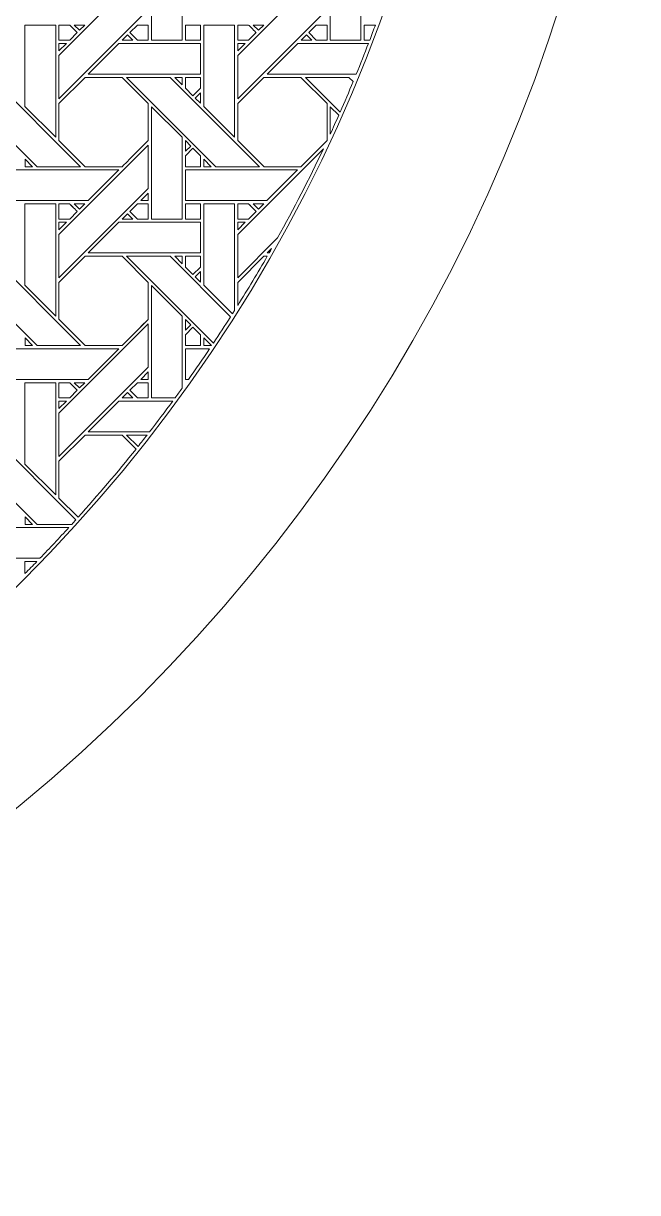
# Model space of a CAD drawing. Header units: inches. Extents: x 3.4 to 21.4, y 0.1 to 18.1.
# Drawn here: x 18.12 to 21.38, y 0.09 to 6.3 of the extents above; entities that cross this region are included whole.
import ezdxf

# ---------------------------------------------------------------- set-up
doc = ezdxf.new("R2010")
doc.units = ezdxf.units.IN
doc.header["$MEASUREMENT"] = 0
doc.layers.add('Design', color=7, linetype='Continuous', lineweight=0)

msp = doc.modelspace()

# ---------------------------------------------------------------- linework, layer by layer
at = {"layer": 'Design'}
for points, knots in [([(12.3829, 18.0948), (7.4123, 18.0948), (3.3829, 14.0653), (3.3829, 9.0948), (3.3829, 4.1242), (7.4123, 0.0948), (12.3829, 0.0948), (17.3534, 0.0948), (21.3829, 4.1242), (21.3829, 9.0948), (21.3829, 14.0653), (17.3534, 18.0948), (12.3829, 18.0948)], [0, 0, 0, 0, 1, 1, 1, 2, 2, 2, 3, 3, 3, 4, 4, 4, 4]), ([(12.3829, 17.2202), (7.8953, 17.2202), (4.2574, 13.5823), (4.2574, 9.0948), (4.2574, 4.6072), (7.8953, 0.9693), (12.3829, 0.9693), (16.8704, 0.9693), (20.5083, 4.6072), (20.5083, 9.0948), (20.5083, 13.5823), (16.8704, 17.2202), (12.3829, 17.2202)], [0, 0, 0, 0, 1, 1, 1, 2, 2, 2, 3, 3, 3, 4, 4, 4, 4]), ([(18.8036, 6.2082), (18.8036, 6.2082), (18.8036, 6.8041), (18.8036, 6.8041), (18.8036, 6.8041), (18.9663, 6.6419), (18.9663, 6.6419), (18.9663, 6.6419), (18.9663, 6.2082), (18.9663, 6.2082), (18.9663, 6.2082), (18.8036, 6.2082), (18.8036, 6.2082)], [0, 0, 0, 0, 1, 1, 1, 2, 2, 2, 3, 3, 3, 4, 4, 4, 4]), ([(19.7523, 6.2082), (19.7523, 6.2082), (19.7523, 6.8041), (19.7523, 6.8041), (19.7523, 6.8041), (19.9151, 6.6419), (19.9151, 6.6419), (19.9151, 6.6419), (19.9151, 6.2082), (19.9151, 6.2082), (19.9151, 6.2082), (19.7523, 6.2082), (19.7523, 6.2082)], [0, 0, 0, 0, 1, 1, 1, 2, 2, 2, 3, 3, 3, 4, 4, 4, 4]), ([(18.3128, 6.1269), (18.3128, 6.1269), (18.7864, 6.6005), (18.7864, 6.6005), (18.7864, 6.6005), (18.7864, 6.3705), (18.7864, 6.3705), (18.7864, 6.3705), (18.3128, 5.8968), (18.3128, 5.8968), (18.3128, 5.8968), (18.3128, 6.1269), (18.3128, 6.1269)], [0, 0, 0, 0, 1, 1, 1, 2, 2, 2, 3, 3, 3, 4, 4, 4, 4]), ([(19.2615, 6.1269), (19.2615, 6.1269), (19.7352, 6.6005), (19.7352, 6.6005), (19.7352, 6.6005), (19.7352, 6.3705), (19.7352, 6.3705), (19.7352, 6.3705), (19.2615, 5.8968), (19.2615, 5.8968), (19.2615, 5.8968), (19.2615, 6.1269), (19.2615, 6.1269)], [0, 0, 0, 0, 1, 1, 1, 2, 2, 2, 3, 3, 3, 4, 4, 4, 4]), ([(18.2956, 6.289), (18.2956, 6.289), (18.2956, 5.6939), (18.2956, 5.6939), (18.2956, 5.6939), (18.1327, 5.8568), (18.1327, 5.8568), (18.1327, 5.8568), (18.1327, 6.289), (18.1327, 6.289), (18.1327, 6.289), (18.2956, 6.289), (18.2956, 6.289)], [0, 0, 0, 0, 1, 1, 1, 2, 2, 2, 3, 3, 3, 4, 4, 4, 4]), ([(18.3699, 6.289), (18.375, 6.2839), (18.4058, 6.2531), (18.4102, 6.2486), (18.4102, 6.2486), (18.3698, 6.2082), (18.3698, 6.2082), (18.3698, 6.2082), (18.3128, 6.2082), (18.3128, 6.2082), (18.3128, 6.2082), (18.3128, 6.289), (18.3128, 6.289), (18.3128, 6.289), (18.3699, 6.289), (18.3699, 6.289)], [0, 0, 0, 0, 1, 1, 1, 2, 2, 2, 3, 3, 3, 4, 4, 4, 5, 5, 5, 5]), ([(18.3128, 6.2082), (18.3128, 6.2082), (18.3128, 6.289), (18.3128, 6.289), (18.3128, 6.289), (18.3699, 6.289), (18.3699, 6.289), (18.3754, 6.2834), (18.4102, 6.2486), (18.4102, 6.2486), (18.4102, 6.2486), (18.3698, 6.2082), (18.3698, 6.2082), (18.3698, 6.2082), (18.3128, 6.2082), (18.3128, 6.2082)], [0, 0, 0, 0, 1, 1, 1, 2, 2, 2, 3, 3, 3, 4, 4, 4, 5, 5, 5, 5]), ([(18.3942, 6.289), (18.3942, 6.289), (18.4507, 6.289), (18.4507, 6.289), (18.4507, 6.289), (18.4224, 6.2608), (18.4224, 6.2608), (18.4224, 6.2608), (18.3942, 6.289), (18.3942, 6.289)], [0, 0, 0, 0, 1, 1, 1, 2, 2, 2, 3, 3, 3, 3]), ([(18.7294, 6.2082), (18.7294, 6.2082), (18.689, 6.2486), (18.689, 6.2486), (18.689, 6.2486), (18.7294, 6.289), (18.7294, 6.289), (18.7294, 6.289), (18.7865, 6.289), (18.7865, 6.289), (18.7865, 6.289), (18.7865, 6.2082), (18.7865, 6.2082), (18.7865, 6.2082), (18.7294, 6.2082), (18.7294, 6.2082)], [0, 0, 0, 0, 1, 1, 1, 2, 2, 2, 3, 3, 3, 4, 4, 4, 5, 5, 5, 5]), ([(18.689, 6.2486), (18.689, 6.2486), (18.7294, 6.289), (18.7294, 6.289), (18.7294, 6.289), (18.7865, 6.289), (18.7865, 6.289), (18.7865, 6.289), (18.7865, 6.2082), (18.7865, 6.2082), (18.7865, 6.2082), (18.7294, 6.2082), (18.7294, 6.2082), (18.7294, 6.2082), (18.689, 6.2486), (18.689, 6.2486)], [0, 0, 0, 0, 1, 1, 1, 2, 2, 2, 3, 3, 3, 4, 4, 4, 5, 5, 5, 5]), ([(19.0639, 6.2082), (19.0639, 6.2082), (18.9837, 6.2082), (18.9837, 6.2082), (18.9837, 6.2082), (18.9837, 6.289), (18.9837, 6.289), (18.9837, 6.289), (19.0639, 6.289), (19.0639, 6.289), (19.0639, 6.289), (19.0639, 6.2082), (19.0639, 6.2082)], [0, 0, 0, 0, 1, 1, 1, 2, 2, 2, 3, 3, 3, 4, 4, 4, 4]), ([(18.9837, 6.2082), (18.9837, 6.2082), (18.9837, 6.289), (18.9837, 6.289), (18.9837, 6.289), (19.0639, 6.289), (19.0639, 6.289), (19.0639, 6.289), (19.0639, 6.2082), (19.0639, 6.2082), (19.0639, 6.2082), (18.9837, 6.2082), (18.9837, 6.2082)], [0, 0, 0, 0, 1, 1, 1, 2, 2, 2, 3, 3, 3, 4, 4, 4, 4]), ([(19.2443, 6.289), (19.2443, 6.289), (19.2443, 5.6939), (19.2443, 5.6939), (19.2443, 5.6939), (19.0814, 5.8568), (19.0814, 5.8568), (19.0814, 5.8568), (19.0814, 6.289), (19.0814, 6.289), (19.0814, 6.289), (19.2443, 6.289), (19.2443, 6.289)], [0, 0, 0, 0, 1, 1, 1, 2, 2, 2, 3, 3, 3, 4, 4, 4, 4]), ([(19.3186, 6.289), (19.3237, 6.2839), (19.3545, 6.2531), (19.3589, 6.2486), (19.3589, 6.2486), (19.3185, 6.2082), (19.3185, 6.2082), (19.3185, 6.2082), (19.2615, 6.2082), (19.2615, 6.2082), (19.2615, 6.2082), (19.2615, 6.289), (19.2615, 6.289), (19.2615, 6.289), (19.3186, 6.289), (19.3186, 6.289)], [0, 0, 0, 0, 1, 1, 1, 2, 2, 2, 3, 3, 3, 4, 4, 4, 5, 5, 5, 5]), ([(19.2615, 6.2082), (19.2615, 6.2082), (19.2615, 6.289), (19.2615, 6.289), (19.2615, 6.289), (19.3186, 6.289), (19.3186, 6.289), (19.3239, 6.2837), (19.3547, 6.2528), (19.3589, 6.2486), (19.3589, 6.2486), (19.3185, 6.2082), (19.3185, 6.2082), (19.3185, 6.2082), (19.2615, 6.2082), (19.2615, 6.2082)], [0, 0, 0, 0, 1, 1, 1, 2, 2, 2, 3, 3, 3, 4, 4, 4, 5, 5, 5, 5]), ([(19.3429, 6.289), (19.3429, 6.289), (19.3994, 6.289), (19.3994, 6.289), (19.3994, 6.289), (19.3711, 6.2608), (19.3711, 6.2608), (19.3711, 6.2608), (19.3429, 6.289), (19.3429, 6.289)], [0, 0, 0, 0, 1, 1, 1, 2, 2, 2, 3, 3, 3, 3]), ([(19.6781, 6.2082), (19.6781, 6.2082), (19.6377, 6.2486), (19.6377, 6.2486), (19.6377, 6.2486), (19.6782, 6.289), (19.6782, 6.289), (19.6782, 6.289), (19.7352, 6.289), (19.7352, 6.289), (19.7352, 6.289), (19.7352, 6.2082), (19.7352, 6.2082), (19.7352, 6.2082), (19.6781, 6.2082), (19.6781, 6.2082)], [0, 0, 0, 0, 1, 1, 1, 2, 2, 2, 3, 3, 3, 4, 4, 4, 5, 5, 5, 5]), ([(19.6377, 6.2486), (19.6377, 6.2486), (19.6782, 6.289), (19.6782, 6.289), (19.6782, 6.289), (19.7352, 6.289), (19.7352, 6.289), (19.7352, 6.289), (19.7352, 6.2082), (19.7352, 6.2082), (19.7352, 6.2082), (19.6781, 6.2082), (19.6781, 6.2082), (19.6781, 6.2082), (19.6377, 6.2486), (19.6377, 6.2486)], [0, 0, 0, 0, 1, 1, 1, 2, 2, 2, 3, 3, 3, 4, 4, 4, 5, 5, 5, 5]), ([(19.9614, 6.2082), (19.9614, 6.2082), (19.9324, 6.2082), (19.9324, 6.2082), (19.9324, 6.2082), (19.9324, 6.289), (19.9324, 6.289), (19.9324, 6.289), (19.9916, 6.289), (19.9916, 6.289), (19.9816, 6.262), (19.9716, 6.2351), (19.9614, 6.2082)], [0, 0, 0, 0, 1, 1, 1, 2, 2, 2, 3, 3, 3, 4, 4, 4, 4]), ([(19.9614, 6.2082), (19.9614, 6.2082), (19.9324, 6.2082), (19.9324, 6.2082), (19.9324, 6.2082), (19.9324, 6.289), (19.9324, 6.289), (19.9324, 6.289), (19.9916, 6.289), (19.9916, 6.289), (19.9816, 6.262), (19.9716, 6.2351), (19.9614, 6.2082)], [0, 0, 0, 0, 1, 1, 1, 2, 2, 2, 3, 3, 3, 4, 4, 4, 4]), ([(18.6768, 6.2365), (18.6768, 6.2365), (18.7051, 6.2082), (18.7051, 6.2082), (18.7051, 6.2082), (18.6486, 6.2082), (18.6486, 6.2082), (18.6486, 6.2082), (18.6768, 6.2365), (18.6768, 6.2365)], [0, 0, 0, 0, 1, 1, 1, 2, 2, 2, 3, 3, 3, 3]), ([(19.6256, 6.2365), (19.6256, 6.2365), (19.6538, 6.2082), (19.6538, 6.2082), (19.6538, 6.2082), (19.5973, 6.2082), (19.5973, 6.2082), (19.5973, 6.2082), (19.6256, 6.2365), (19.6256, 6.2365)], [0, 0, 0, 0, 1, 1, 1, 2, 2, 2, 3, 3, 3, 3]), ([(18.3526, 6.1911), (18.3526, 6.1911), (18.3128, 6.1513), (18.3128, 6.1513), (18.3128, 6.1513), (18.3128, 6.1911), (18.3128, 6.1911), (18.3128, 6.1911), (18.3526, 6.1911), (18.3526, 6.1911)], [0, 0, 0, 0, 1, 1, 1, 2, 2, 2, 3, 3, 3, 3]), ([(18.4686, 6.0283), (18.4686, 6.0283), (18.6314, 6.1911), (18.6314, 6.1911), (18.6314, 6.1911), (19.0639, 6.1911), (19.0639, 6.1911), (19.0639, 6.1911), (19.0639, 6.0283), (19.0639, 6.0283), (19.0639, 6.0283), (18.4686, 6.0283), (18.4686, 6.0283)], [0, 0, 0, 0, 1, 1, 1, 2, 2, 2, 3, 3, 3, 4, 4, 4, 4]), ([(19.3013, 6.1911), (19.3013, 6.1911), (19.2615, 6.1513), (19.2615, 6.1513), (19.2615, 6.1513), (19.2615, 6.1911), (19.2615, 6.1911), (19.2615, 6.1911), (19.3013, 6.1911), (19.3013, 6.1911)], [0, 0, 0, 0, 1, 1, 1, 2, 2, 2, 3, 3, 3, 3]), ([(19.8903, 6.0283), (19.8903, 6.0283), (19.4173, 6.0283), (19.4173, 6.0283), (19.4173, 6.0283), (19.5802, 6.1911), (19.5802, 6.1911), (19.5802, 6.1911), (19.9547, 6.1911), (19.9547, 6.1911), (19.9338, 6.1366), (19.9124, 6.0822), (19.8903, 6.0283)], [0, 0, 0, 0, 1, 1, 1, 2, 2, 2, 3, 3, 3, 4, 4, 4, 4]), ([(18.1967, 5.5375), (18.1967, 5.5375), (17.7232, 6.0112), (17.7232, 6.0112), (17.7232, 6.0112), (17.9541, 6.0112), (17.9541, 6.0112), (17.9541, 6.0112), (18.4278, 5.5375), (18.4278, 5.5375), (18.4278, 5.5375), (18.1967, 5.5375), (18.1967, 5.5375)], [0, 0, 0, 0, 1, 1, 1, 2, 2, 2, 3, 3, 3, 4, 4, 4, 4]), ([(18.4515, 6.0111), (18.4515, 6.0111), (18.6477, 6.0111), (18.6477, 6.0111), (18.6477, 6.0111), (18.7865, 5.8724), (18.7865, 5.8724), (18.7865, 5.8724), (18.7865, 5.6762), (18.7865, 5.6762), (18.7687, 5.6582), (18.6567, 5.5465), (18.6478, 5.5375), (18.6478, 5.5375), (18.452, 5.5375), (18.452, 5.5375), (18.452, 5.5375), (18.3128, 5.6767), (18.3128, 5.6767), (18.3128, 5.6767), (18.3128, 5.8724), (18.3128, 5.8724), (18.3128, 5.8724), (18.4515, 6.0111), (18.4515, 6.0111)], [0, 0, 0, 0, 1, 1, 1, 2, 2, 2, 3, 3, 3, 4, 4, 4, 5, 5, 5, 6, 6, 6, 7, 7, 7, 8, 8, 8, 8]), ([(18.7865, 5.6762), (18.7684, 5.658), (18.6565, 5.5463), (18.6478, 5.5375), (18.6478, 5.5375), (18.452, 5.5375), (18.452, 5.5375), (18.452, 5.5375), (18.3128, 5.6767), (18.3128, 5.6767), (18.3128, 5.6767), (18.3128, 5.8724), (18.3128, 5.8724), (18.3128, 5.8724), (18.4515, 6.0111), (18.4515, 6.0111), (18.4515, 6.0111), (18.6477, 6.0111), (18.6477, 6.0111), (18.6477, 6.0111), (18.7865, 5.8724), (18.7865, 5.8724), (18.7865, 5.8724), (18.7865, 5.6762), (18.7865, 5.6762)], [0, 0, 0, 0, 1, 1, 1, 2, 2, 2, 3, 3, 3, 4, 4, 4, 5, 5, 5, 6, 6, 6, 7, 7, 7, 8, 8, 8, 8]), ([(19.1455, 5.5375), (19.1455, 5.5375), (18.6719, 6.0112), (18.6719, 6.0112), (18.6719, 6.0112), (18.9029, 6.0112), (18.9029, 6.0112), (18.9029, 6.0112), (19.3765, 5.5375), (19.3765, 5.5375), (19.3765, 5.5375), (19.1455, 5.5375), (19.1455, 5.5375)], [0, 0, 0, 0, 1, 1, 1, 2, 2, 2, 3, 3, 3, 4, 4, 4, 4]), ([(18.9664, 6.0111), (18.9664, 6.0111), (18.9664, 5.9713), (18.9664, 5.9713), (18.9664, 5.9713), (18.927, 6.0111), (18.927, 6.0111), (18.927, 6.0111), (18.9664, 6.0111), (18.9664, 6.0111)], [0, 0, 0, 0, 1, 1, 1, 2, 2, 2, 3, 3, 3, 3]), ([(19.0639, 6.0111), (19.0639, 6.0111), (19.0639, 5.9535), (19.0639, 5.9535), (19.0639, 5.9535), (19.024, 5.9136), (19.024, 5.9136), (19.024, 5.9136), (18.9837, 5.9539), (18.9837, 5.9539), (18.9837, 5.9539), (18.9837, 6.0111), (18.9837, 6.0111), (18.9837, 6.0111), (19.0639, 6.0111), (19.0639, 6.0111)], [0, 0, 0, 0, 1, 1, 1, 2, 2, 2, 3, 3, 3, 4, 4, 4, 5, 5, 5, 5]), ([(19.024, 5.9136), (19.024, 5.9136), (18.9837, 5.9539), (18.9837, 5.9539), (18.9837, 5.9539), (18.9837, 6.0111), (18.9837, 6.0111), (18.9837, 6.0111), (19.0639, 6.0111), (19.0639, 6.0111), (19.0639, 6.0111), (19.0639, 5.9535), (19.0639, 5.9535), (19.0639, 5.9535), (19.024, 5.9136), (19.024, 5.9136)], [0, 0, 0, 0, 1, 1, 1, 2, 2, 2, 3, 3, 3, 4, 4, 4, 5, 5, 5, 5]), ([(19.2615, 5.6767), (19.2615, 5.6767), (19.2615, 5.8724), (19.2615, 5.8724), (19.2615, 5.8724), (19.4002, 6.0111), (19.4002, 6.0111), (19.4002, 6.0111), (19.5965, 6.0111), (19.5965, 6.0111), (19.5965, 6.0111), (19.7352, 5.8724), (19.7352, 5.8724), (19.7352, 5.8724), (19.7352, 5.6762), (19.7352, 5.6762), (19.7174, 5.6582), (19.6055, 5.5465), (19.5965, 5.5375), (19.5965, 5.5375), (19.4008, 5.5375), (19.4008, 5.5375), (19.4008, 5.5375), (19.2615, 5.6767), (19.2615, 5.6767)], [0, 0, 0, 0, 1, 1, 1, 2, 2, 2, 3, 3, 3, 4, 4, 4, 5, 5, 5, 6, 6, 6, 7, 7, 7, 8, 8, 8, 8]), ([(19.7352, 5.6762), (19.7173, 5.6581), (19.6054, 5.5464), (19.5965, 5.5375), (19.5965, 5.5375), (19.4008, 5.5375), (19.4008, 5.5375), (19.4008, 5.5375), (19.2615, 5.6767), (19.2615, 5.6767), (19.2615, 5.6767), (19.2615, 5.8724), (19.2615, 5.8724), (19.2615, 5.8724), (19.4002, 6.0111), (19.4002, 6.0111), (19.4002, 6.0111), (19.5965, 6.0111), (19.5965, 6.0111), (19.5965, 6.0111), (19.7352, 5.8724), (19.7352, 5.8724), (19.7352, 5.8724), (19.7352, 5.6762), (19.7352, 5.6762)], [0, 0, 0, 0, 1, 1, 1, 2, 2, 2, 3, 3, 3, 4, 4, 4, 5, 5, 5, 6, 6, 6, 7, 7, 7, 8, 8, 8, 8]), ([(19.8047, 5.827), (19.8047, 5.827), (19.6206, 6.0112), (19.6206, 6.0112), (19.6206, 6.0112), (19.8516, 6.0112), (19.8516, 6.0112), (19.8516, 6.0112), (19.8739, 5.9888), (19.8739, 5.9888), (19.8514, 5.9346), (19.8284, 5.8806), (19.8047, 5.827)], [0, 0, 0, 0, 1, 1, 1, 2, 2, 2, 3, 3, 3, 4, 4, 4, 4]), ([(19.0639, 5.9293), (19.0639, 5.9293), (19.0639, 5.8741), (19.0639, 5.8741), (19.0639, 5.8741), (19.0361, 5.9015), (19.0361, 5.9015), (19.0361, 5.9015), (19.0639, 5.9293), (19.0639, 5.9293)], [0, 0, 0, 0, 1, 1, 1, 2, 2, 2, 3, 3, 3, 3]), ([(18.8036, 5.2595), (18.8036, 5.2595), (18.8036, 5.8553), (18.8036, 5.8553), (18.8036, 5.8553), (18.9663, 5.6932), (18.9663, 5.6932), (18.9663, 5.6932), (18.9663, 5.2595), (18.9663, 5.2595), (18.9663, 5.2595), (18.8036, 5.2595), (18.8036, 5.2595)], [0, 0, 0, 0, 1, 1, 1, 2, 2, 2, 3, 3, 3, 4, 4, 4, 4]), ([(19.7523, 5.7107), (19.7523, 5.7107), (19.7523, 5.8553), (19.7523, 5.8553), (19.7523, 5.8553), (19.7974, 5.8104), (19.7974, 5.8104), (19.7826, 5.7771), (19.7675, 5.7438), (19.7523, 5.7107)], [0, 0, 0, 0, 1, 1, 1, 2, 2, 2, 3, 3, 3, 3]), ([(18.3128, 5.1782), (18.3128, 5.1782), (18.7864, 5.6518), (18.7864, 5.6518), (18.7864, 5.6518), (18.7864, 5.4217), (18.7864, 5.4217), (18.7864, 5.4217), (18.3128, 4.9481), (18.3128, 4.9481), (18.3128, 4.9481), (18.3128, 5.1782), (18.3128, 5.1782)], [0, 0, 0, 0, 1, 1, 1, 2, 2, 2, 3, 3, 3, 4, 4, 4, 4]), ([(18.9836, 5.6189), (18.9836, 5.6189), (18.9836, 5.6757), (18.9836, 5.6757), (18.9836, 5.6757), (19.0118, 5.6471), (19.0118, 5.6471), (19.0118, 5.6471), (18.9836, 5.6189), (18.9836, 5.6189)], [0, 0, 0, 0, 1, 1, 1, 2, 2, 2, 3, 3, 3, 3]), ([(18.9837, 5.5372), (18.9837, 5.5372), (18.9837, 5.5945), (18.9837, 5.5945), (18.9837, 5.5945), (19.024, 5.6349), (19.024, 5.6349), (19.024, 5.6349), (19.0643, 5.5945), (19.0643, 5.5945), (19.0643, 5.5945), (19.0643, 5.5372), (19.0643, 5.5372), (19.0643, 5.5372), (18.9837, 5.5372), (18.9837, 5.5372)], [0, 0, 0, 0, 1, 1, 1, 2, 2, 2, 3, 3, 3, 4, 4, 4, 5, 5, 5, 5]), ([(19.024, 5.6349), (19.024, 5.6349), (19.0643, 5.5945), (19.0643, 5.5945), (19.0643, 5.5945), (19.0643, 5.5372), (19.0643, 5.5372), (19.0643, 5.5372), (18.9837, 5.5372), (18.9837, 5.5372), (18.9837, 5.5372), (18.9837, 5.5945), (18.9837, 5.5945), (18.9837, 5.5945), (19.024, 5.6349), (19.024, 5.6349)], [0, 0, 0, 0, 1, 1, 1, 2, 2, 2, 3, 3, 3, 4, 4, 4, 5, 5, 5, 5]), ([(19.4727, 5.1592), (19.4727, 5.1592), (19.2615, 4.9481), (19.2615, 4.9481), (19.2615, 4.9481), (19.2615, 5.1782), (19.2615, 5.1782), (19.2615, 5.1782), (19.7158, 5.6324), (19.7158, 5.6324), (19.6398, 5.4717), (19.5587, 5.3139), (19.4727, 5.1592)], [0, 0, 0, 0, 1, 1, 1, 2, 2, 2, 3, 3, 3, 4, 4, 4, 4]), ([(18.1328, 5.5375), (18.1328, 5.5375), (18.1328, 5.5773), (18.1328, 5.5773), (18.1328, 5.5773), (18.1725, 5.5375), (18.1725, 5.5375), (18.1725, 5.5375), (18.1328, 5.5375), (18.1328, 5.5375)], [0, 0, 0, 0, 1, 1, 1, 2, 2, 2, 3, 3, 3, 3]), ([(19.0815, 5.5375), (19.0815, 5.5375), (19.0815, 5.5773), (19.0815, 5.5773), (19.0815, 5.5773), (19.1212, 5.5375), (19.1212, 5.5375), (19.1212, 5.5375), (19.0815, 5.5375), (19.0815, 5.5375)], [0, 0, 0, 0, 1, 1, 1, 2, 2, 2, 3, 3, 3, 3]), ([(18.0349, 5.3576), (18.0349, 5.3576), (18.0349, 5.5203), (18.0349, 5.5203), (18.0349, 5.5203), (18.6306, 5.5203), (18.6306, 5.5203), (18.6306, 5.5203), (18.4679, 5.3576), (18.4679, 5.3576), (18.4679, 5.3576), (18.0349, 5.3576), (18.0349, 5.3576)], [0, 0, 0, 0, 1, 1, 1, 2, 2, 2, 3, 3, 3, 4, 4, 4, 4]), ([(18.9836, 5.3576), (18.9836, 5.3576), (18.9836, 5.5203), (18.9836, 5.5203), (18.9836, 5.5203), (19.5793, 5.5203), (19.5793, 5.5203), (19.5793, 5.5203), (19.4166, 5.3576), (19.4166, 5.3576), (19.4166, 5.3576), (18.9836, 5.3576), (18.9836, 5.3576)], [0, 0, 0, 0, 1, 1, 1, 2, 2, 2, 3, 3, 3, 4, 4, 4, 4]), ([(18.7864, 5.3973), (18.7864, 5.3973), (18.7864, 5.3576), (18.7864, 5.3576), (18.7864, 5.3576), (18.7467, 5.3576), (18.7467, 5.3576), (18.7467, 5.3576), (18.7864, 5.3973), (18.7864, 5.3973)], [0, 0, 0, 0, 1, 1, 1, 2, 2, 2, 3, 3, 3, 3]), ([(18.2956, 5.3403), (18.2956, 5.3403), (18.2956, 4.7452), (18.2956, 4.7452), (18.2956, 4.7452), (18.1327, 4.9081), (18.1327, 4.9081), (18.1327, 4.9081), (18.1327, 5.3403), (18.1327, 5.3403), (18.1327, 5.3403), (18.2956, 5.3403), (18.2956, 5.3403)], [0, 0, 0, 0, 1, 1, 1, 2, 2, 2, 3, 3, 3, 4, 4, 4, 4]), ([(18.3699, 5.3403), (18.375, 5.3351), (18.4058, 5.3043), (18.4102, 5.2999), (18.4102, 5.2999), (18.3698, 5.2595), (18.3698, 5.2595), (18.3698, 5.2595), (18.3128, 5.2595), (18.3128, 5.2595), (18.3128, 5.2595), (18.3128, 5.3403), (18.3128, 5.3403), (18.3128, 5.3403), (18.3699, 5.3403), (18.3699, 5.3403)], [0, 0, 0, 0, 1, 1, 1, 2, 2, 2, 3, 3, 3, 4, 4, 4, 5, 5, 5, 5]), ([(18.3128, 5.2595), (18.3128, 5.2595), (18.3128, 5.3403), (18.3128, 5.3403), (18.3128, 5.3403), (18.3699, 5.3403), (18.3699, 5.3403), (18.3752, 5.335), (18.406, 5.3041), (18.4102, 5.2999), (18.4102, 5.2999), (18.3698, 5.2595), (18.3698, 5.2595), (18.3698, 5.2595), (18.3128, 5.2595), (18.3128, 5.2595)], [0, 0, 0, 0, 1, 1, 1, 2, 2, 2, 3, 3, 3, 4, 4, 4, 5, 5, 5, 5]), ([(18.3942, 5.3403), (18.3942, 5.3403), (18.4506, 5.3403), (18.4506, 5.3403), (18.4506, 5.3403), (18.4224, 5.3121), (18.4224, 5.3121), (18.4224, 5.3121), (18.3942, 5.3403), (18.3942, 5.3403)], [0, 0, 0, 0, 1, 1, 1, 2, 2, 2, 3, 3, 3, 3]), ([(18.7294, 5.2595), (18.7294, 5.2595), (18.689, 5.2998), (18.689, 5.2998), (18.689, 5.2998), (18.7294, 5.3403), (18.7294, 5.3403), (18.7294, 5.3403), (18.7865, 5.3403), (18.7865, 5.3403), (18.7865, 5.3403), (18.7865, 5.2595), (18.7865, 5.2595), (18.7865, 5.2595), (18.7294, 5.2595), (18.7294, 5.2595)], [0, 0, 0, 0, 1, 1, 1, 2, 2, 2, 3, 3, 3, 4, 4, 4, 5, 5, 5, 5]), ([(18.689, 5.2998), (18.689, 5.2998), (18.7294, 5.3403), (18.7294, 5.3403), (18.7294, 5.3403), (18.7865, 5.3403), (18.7865, 5.3403), (18.7865, 5.3403), (18.7865, 5.2595), (18.7865, 5.2595), (18.7865, 5.2595), (18.7294, 5.2595), (18.7294, 5.2595), (18.7294, 5.2595), (18.689, 5.2998), (18.689, 5.2998)], [0, 0, 0, 0, 1, 1, 1, 2, 2, 2, 3, 3, 3, 4, 4, 4, 5, 5, 5, 5]), ([(19.0639, 5.2595), (19.0639, 5.2595), (18.9837, 5.2595), (18.9837, 5.2595), (18.9837, 5.2595), (18.9837, 5.3403), (18.9837, 5.3403), (18.9837, 5.3403), (19.0639, 5.3403), (19.0639, 5.3403), (19.0639, 5.3403), (19.0639, 5.2595), (19.0639, 5.2595)], [0, 0, 0, 0, 1, 1, 1, 2, 2, 2, 3, 3, 3, 4, 4, 4, 4]), ([(18.9837, 5.2595), (18.9837, 5.2595), (18.9837, 5.3403), (18.9837, 5.3403), (18.9837, 5.3403), (19.0639, 5.3403), (19.0639, 5.3403), (19.0639, 5.3403), (19.0639, 5.2595), (19.0639, 5.2595), (19.0639, 5.2595), (18.9837, 5.2595), (18.9837, 5.2595)], [0, 0, 0, 0, 1, 1, 1, 2, 2, 2, 3, 3, 3, 4, 4, 4, 4]), ([(19.2443, 4.7744), (19.2406, 4.7684), (19.2368, 4.7624), (19.233, 4.7565), (19.233, 4.7565), (19.0814, 4.9081), (19.0814, 4.9081), (19.0814, 4.9081), (19.0814, 5.3403), (19.0814, 5.3403), (19.0814, 5.3403), (19.2443, 5.3403), (19.2443, 5.3403), (19.2443, 5.3403), (19.2443, 4.7744), (19.2443, 4.7744)], [0, 0, 0, 0, 1, 1, 1, 2, 2, 2, 3, 3, 3, 4, 4, 4, 5, 5, 5, 5]), ([(19.3589, 5.2999), (19.3589, 5.2999), (19.3185, 5.2595), (19.3185, 5.2595), (19.3185, 5.2595), (19.2615, 5.2595), (19.2615, 5.2595), (19.2615, 5.2595), (19.2615, 5.3403), (19.2615, 5.3403), (19.2615, 5.3403), (19.3186, 5.3403), (19.3186, 5.3403), (19.3237, 5.3351), (19.3545, 5.3043), (19.3589, 5.2999)], [0, 0, 0, 0, 1, 1, 1, 2, 2, 2, 3, 3, 3, 4, 4, 4, 5, 5, 5, 5]), ([(19.2615, 5.2595), (19.2615, 5.2595), (19.2615, 5.3403), (19.2615, 5.3403), (19.2615, 5.3403), (19.3186, 5.3403), (19.3186, 5.3403), (19.3239, 5.335), (19.3547, 5.3041), (19.3589, 5.2999), (19.3589, 5.2999), (19.3185, 5.2595), (19.3185, 5.2595), (19.3185, 5.2595), (19.2615, 5.2595), (19.2615, 5.2595)], [0, 0, 0, 0, 1, 1, 1, 2, 2, 2, 3, 3, 3, 4, 4, 4, 5, 5, 5, 5]), ([(19.3429, 5.3403), (19.3429, 5.3403), (19.3994, 5.3403), (19.3994, 5.3403), (19.3994, 5.3403), (19.3711, 5.3121), (19.3711, 5.3121), (19.3711, 5.3121), (19.3429, 5.3403), (19.3429, 5.3403)], [0, 0, 0, 0, 1, 1, 1, 2, 2, 2, 3, 3, 3, 3]), ([(18.6768, 5.2878), (18.6768, 5.2878), (18.7051, 5.2595), (18.7051, 5.2595), (18.7051, 5.2595), (18.6486, 5.2595), (18.6486, 5.2595), (18.6486, 5.2595), (18.6768, 5.2878), (18.6768, 5.2878)], [0, 0, 0, 0, 1, 1, 1, 2, 2, 2, 3, 3, 3, 3]), ([(18.3526, 5.2424), (18.3526, 5.2424), (18.3128, 5.2025), (18.3128, 5.2025), (18.3128, 5.2025), (18.3128, 5.2424), (18.3128, 5.2424), (18.3128, 5.2424), (18.3526, 5.2424), (18.3526, 5.2424)], [0, 0, 0, 0, 1, 1, 1, 2, 2, 2, 3, 3, 3, 3]), ([(18.4686, 5.0796), (18.4686, 5.0796), (18.6314, 5.2424), (18.6314, 5.2424), (18.6314, 5.2424), (19.0639, 5.2424), (19.0639, 5.2424), (19.0639, 5.2424), (19.0639, 5.0796), (19.0639, 5.0796), (19.0639, 5.0796), (18.4686, 5.0796), (18.4686, 5.0796)], [0, 0, 0, 0, 1, 1, 1, 2, 2, 2, 3, 3, 3, 4, 4, 4, 4]), ([(19.3013, 5.2424), (19.3013, 5.2424), (19.2615, 5.2025), (19.2615, 5.2025), (19.2615, 5.2025), (19.2615, 5.2424), (19.2615, 5.2424), (19.2615, 5.2424), (19.3013, 5.2424), (19.3013, 5.2424)], [0, 0, 0, 0, 1, 1, 1, 2, 2, 2, 3, 3, 3, 3]), ([(19.4277, 5.0796), (19.4277, 5.0796), (19.4173, 5.0796), (19.4173, 5.0796), (19.4173, 5.0796), (19.4413, 5.1036), (19.4413, 5.1036), (19.4368, 5.0956), (19.4323, 5.0875), (19.4277, 5.0796)], [0, 0, 0, 0, 1, 1, 1, 2, 2, 2, 3, 3, 3, 3]), ([(17.7232, 5.0624), (17.7232, 5.0624), (17.9541, 5.0624), (17.9541, 5.0624), (17.9541, 5.0624), (18.4278, 4.5888), (18.4278, 4.5888), (18.4278, 4.5888), (18.1968, 4.5888), (18.1968, 4.5888), (18.1968, 4.5888), (17.7232, 5.0624), (17.7232, 5.0624)], [0, 0, 0, 0, 1, 1, 1, 2, 2, 2, 3, 3, 3, 4, 4, 4, 4]), ([(18.3128, 4.728), (18.3128, 4.728), (18.3128, 4.9237), (18.3128, 4.9237), (18.3128, 4.9237), (18.4515, 5.0624), (18.4515, 5.0624), (18.4515, 5.0624), (18.6477, 5.0624), (18.6477, 5.0624), (18.6477, 5.0624), (18.7865, 4.9237), (18.7865, 4.9237), (18.7865, 4.9237), (18.7865, 4.7274), (18.7865, 4.7274), (18.7687, 4.7095), (18.6567, 4.5978), (18.6478, 4.5888), (18.6478, 4.5888), (18.452, 4.5888), (18.452, 4.5888), (18.452, 4.5888), (18.3128, 4.728), (18.3128, 4.728)], [0, 0, 0, 0, 1, 1, 1, 2, 2, 2, 3, 3, 3, 4, 4, 4, 5, 5, 5, 6, 6, 6, 7, 7, 7, 8, 8, 8, 8]), ([(18.7865, 4.7274), (18.7684, 4.7092), (18.6565, 4.5975), (18.6478, 4.5888), (18.6478, 4.5888), (18.452, 4.5888), (18.452, 4.5888), (18.452, 4.5888), (18.3128, 4.728), (18.3128, 4.728), (18.3128, 4.728), (18.3128, 4.9237), (18.3128, 4.9237), (18.3128, 4.9237), (18.4515, 5.0624), (18.4515, 5.0624), (18.4515, 5.0624), (18.6477, 5.0624), (18.6477, 5.0624), (18.6477, 5.0624), (18.7865, 4.9237), (18.7865, 4.9237), (18.7865, 4.9237), (18.7865, 4.7274), (18.7865, 4.7274)], [0, 0, 0, 0, 1, 1, 1, 2, 2, 2, 3, 3, 3, 4, 4, 4, 5, 5, 5, 6, 6, 6, 7, 7, 7, 8, 8, 8, 8]), ([(19.1324, 4.6018), (19.1324, 4.6018), (18.6719, 5.0624), (18.6719, 5.0624), (18.6719, 5.0624), (18.9029, 5.0624), (18.9029, 5.0624), (18.9029, 5.0624), (19.2236, 4.7416), (19.2236, 4.7416), (19.1937, 4.6947), (19.1633, 4.6481), (19.1324, 4.6018)], [0, 0, 0, 0, 1, 1, 1, 2, 2, 2, 3, 3, 3, 4, 4, 4, 4]), ([(18.9664, 5.0624), (18.9664, 5.0624), (18.9664, 5.0226), (18.9664, 5.0226), (18.9664, 5.0226), (18.927, 5.0624), (18.927, 5.0624), (18.927, 5.0624), (18.9664, 5.0624), (18.9664, 5.0624)], [0, 0, 0, 0, 1, 1, 1, 2, 2, 2, 3, 3, 3, 3]), ([(19.0639, 5.0624), (19.0639, 5.0624), (19.0639, 5.0048), (19.0639, 5.0048), (19.0639, 5.0048), (19.024, 4.9648), (19.024, 4.9648), (19.024, 4.9648), (18.9837, 5.0052), (18.9837, 5.0052), (18.9837, 5.0052), (18.9837, 5.0624), (18.9837, 5.0624), (18.9837, 5.0624), (19.0639, 5.0624), (19.0639, 5.0624)], [0, 0, 0, 0, 1, 1, 1, 2, 2, 2, 3, 3, 3, 4, 4, 4, 5, 5, 5, 5]), ([(19.024, 4.9648), (19.024, 4.9648), (18.9837, 5.0052), (18.9837, 5.0052), (18.9837, 5.0052), (18.9837, 5.0624), (18.9837, 5.0624), (18.9837, 5.0624), (19.0639, 5.0624), (19.0639, 5.0624), (19.0639, 5.0624), (19.0639, 5.0048), (19.0639, 5.0048), (19.0639, 5.0048), (19.024, 4.9648), (19.024, 4.9648)], [0, 0, 0, 0, 1, 1, 1, 2, 2, 2, 3, 3, 3, 4, 4, 4, 5, 5, 5, 5]), ([(19.2615, 4.9237), (19.2615, 4.9237), (19.4002, 5.0624), (19.4002, 5.0624), (19.4002, 5.0624), (19.418, 5.0624), (19.418, 5.0624), (19.3674, 4.9744), (19.3153, 4.8874), (19.2615, 4.8015), (19.2615, 4.8015), (19.2615, 4.9237), (19.2615, 4.9237)], [0, 0, 0, 0, 1, 1, 1, 2, 2, 2, 3, 3, 3, 4, 4, 4, 4]), ([(19.2615, 4.8015), (19.2615, 4.8015), (19.2615, 4.9237), (19.2615, 4.9237), (19.2615, 4.9237), (19.4002, 5.0624), (19.4002, 5.0624), (19.4002, 5.0624), (19.418, 5.0624), (19.418, 5.0624), (19.3674, 4.9744), (19.3153, 4.8874), (19.2615, 4.8015)], [0, 0, 0, 0, 1, 1, 1, 2, 2, 2, 3, 3, 3, 4, 4, 4, 4]), ([(19.0639, 4.9806), (19.0639, 4.9806), (19.0639, 4.9254), (19.0639, 4.9254), (19.0639, 4.9254), (19.0361, 4.9528), (19.0361, 4.9528), (19.0361, 4.9528), (19.0639, 4.9806), (19.0639, 4.9806)], [0, 0, 0, 0, 1, 1, 1, 2, 2, 2, 3, 3, 3, 3]), ([(18.9663, 4.3623), (18.9539, 4.3451), (18.9415, 4.3279), (18.929, 4.3108), (18.929, 4.3108), (18.8036, 4.3108), (18.8036, 4.3108), (18.8036, 4.3108), (18.8036, 4.9066), (18.8036, 4.9066), (18.8036, 4.9066), (18.9663, 4.7445), (18.9663, 4.7445), (18.9663, 4.7445), (18.9663, 4.3623), (18.9663, 4.3623)], [0, 0, 0, 0, 1, 1, 1, 2, 2, 2, 3, 3, 3, 4, 4, 4, 5, 5, 5, 5]), ([(18.9836, 4.6702), (18.9836, 4.6702), (18.9836, 4.727), (18.9836, 4.727), (18.9836, 4.727), (19.0118, 4.6984), (19.0118, 4.6984), (19.0118, 4.6984), (18.9836, 4.6702), (18.9836, 4.6702)], [0, 0, 0, 0, 1, 1, 1, 2, 2, 2, 3, 3, 3, 3]), ([(18.3128, 4.2294), (18.3128, 4.2294), (18.7864, 4.703), (18.7864, 4.703), (18.7864, 4.703), (18.7864, 4.473), (18.7864, 4.473), (18.7864, 4.473), (18.3128, 3.9994), (18.3128, 3.9994), (18.3128, 3.9994), (18.3128, 4.2294), (18.3128, 4.2294)], [0, 0, 0, 0, 1, 1, 1, 2, 2, 2, 3, 3, 3, 4, 4, 4, 4]), ([(19.0643, 4.6458), (19.0643, 4.6458), (19.0643, 4.5885), (19.0643, 4.5885), (19.0643, 4.5885), (18.9837, 4.5885), (18.9837, 4.5885), (18.9837, 4.5885), (18.9837, 4.6458), (18.9837, 4.6458), (18.9837, 4.6458), (19.024, 4.6861), (19.024, 4.6861), (19.024, 4.6861), (19.0643, 4.6458), (19.0643, 4.6458)], [0, 0, 0, 0, 1, 1, 1, 2, 2, 2, 3, 3, 3, 4, 4, 4, 5, 5, 5, 5]), ([(19.024, 4.6861), (19.024, 4.6861), (19.0643, 4.6458), (19.0643, 4.6458), (19.0643, 4.6458), (19.0643, 4.5885), (19.0643, 4.5885), (19.0643, 4.5885), (18.9837, 4.5885), (18.9837, 4.5885), (18.9837, 4.5885), (18.9837, 4.6458), (18.9837, 4.6458), (18.9837, 4.6458), (19.024, 4.6861), (19.024, 4.6861)], [0, 0, 0, 0, 1, 1, 1, 2, 2, 2, 3, 3, 3, 4, 4, 4, 5, 5, 5, 5]), ([(18.1725, 4.5888), (18.1725, 4.5888), (18.1328, 4.5888), (18.1328, 4.5888), (18.1328, 4.5888), (18.1328, 4.6286), (18.1328, 4.6286), (18.1328, 4.6286), (18.1725, 4.5888), (18.1725, 4.5888)], [0, 0, 0, 0, 1, 1, 1, 2, 2, 2, 3, 3, 3, 3]), ([(19.0815, 4.5888), (19.0815, 4.5888), (19.0815, 4.6286), (19.0815, 4.6286), (19.0815, 4.6286), (19.1213, 4.5888), (19.1213, 4.5888), (19.1213, 4.5888), (19.0815, 4.5888), (19.0815, 4.5888)], [0, 0, 0, 0, 1, 1, 1, 2, 2, 2, 3, 3, 3, 3]), ([(18.0349, 4.4088), (18.0349, 4.4088), (18.0349, 4.5715), (18.0349, 4.5715), (18.0349, 4.5715), (18.6306, 4.5715), (18.6306, 4.5715), (18.6306, 4.5715), (18.4679, 4.4088), (18.4679, 4.4088), (18.4679, 4.4088), (18.0349, 4.4088), (18.0349, 4.4088)], [0, 0, 0, 0, 1, 1, 1, 2, 2, 2, 3, 3, 3, 4, 4, 4, 4]), ([(18.9997, 4.4088), (18.9997, 4.4088), (18.9836, 4.4088), (18.9836, 4.4088), (18.9836, 4.4088), (18.9836, 4.5715), (18.9836, 4.5715), (18.9836, 4.5715), (19.1122, 4.5715), (19.1122, 4.5715), (19.0753, 4.5168), (19.0379, 4.4626), (18.9997, 4.4088)], [0, 0, 0, 0, 1, 1, 1, 2, 2, 2, 3, 3, 3, 4, 4, 4, 4]), ([(18.7864, 4.4486), (18.7864, 4.4486), (18.7864, 4.4089), (18.7864, 4.4089), (18.7864, 4.4089), (18.7467, 4.4089), (18.7467, 4.4089), (18.7467, 4.4089), (18.7864, 4.4486), (18.7864, 4.4486)], [0, 0, 0, 0, 1, 1, 1, 2, 2, 2, 3, 3, 3, 3]), ([(18.2956, 4.3916), (18.2956, 4.3916), (18.2956, 3.7964), (18.2956, 3.7964), (18.2956, 3.7964), (18.1327, 3.9594), (18.1327, 3.9594), (18.1327, 3.9594), (18.1327, 4.3916), (18.1327, 4.3916), (18.1327, 4.3916), (18.2956, 4.3916), (18.2956, 4.3916)], [0, 0, 0, 0, 1, 1, 1, 2, 2, 2, 3, 3, 3, 4, 4, 4, 4]), ([(18.4102, 4.3512), (18.4102, 4.3512), (18.3698, 4.3107), (18.3698, 4.3107), (18.3698, 4.3107), (18.3128, 4.3107), (18.3128, 4.3107), (18.3128, 4.3107), (18.3128, 4.3915), (18.3128, 4.3915), (18.3128, 4.3915), (18.3699, 4.3915), (18.3699, 4.3915), (18.375, 4.3864), (18.4058, 4.3556), (18.4102, 4.3512)], [0, 0, 0, 0, 1, 1, 1, 2, 2, 2, 3, 3, 3, 4, 4, 4, 5, 5, 5, 5]), ([(18.3128, 4.3107), (18.3128, 4.3107), (18.3128, 4.3915), (18.3128, 4.3915), (18.3128, 4.3915), (18.3699, 4.3915), (18.3699, 4.3915), (18.375, 4.3864), (18.4058, 4.3556), (18.4102, 4.3512), (18.4102, 4.3512), (18.3698, 4.3107), (18.3698, 4.3107), (18.3698, 4.3107), (18.3128, 4.3107), (18.3128, 4.3107)], [0, 0, 0, 0, 1, 1, 1, 2, 2, 2, 3, 3, 3, 4, 4, 4, 5, 5, 5, 5]), ([(18.3942, 4.3916), (18.3942, 4.3916), (18.4507, 4.3916), (18.4507, 4.3916), (18.4507, 4.3916), (18.4224, 4.3634), (18.4224, 4.3634), (18.4224, 4.3634), (18.3942, 4.3916), (18.3942, 4.3916)], [0, 0, 0, 0, 1, 1, 1, 2, 2, 2, 3, 3, 3, 3]), ([(18.7294, 4.3915), (18.7294, 4.3915), (18.7865, 4.3915), (18.7865, 4.3915), (18.7865, 4.3915), (18.7865, 4.3107), (18.7865, 4.3107), (18.7865, 4.3107), (18.7294, 4.3107), (18.7294, 4.3107), (18.7294, 4.3107), (18.689, 4.3511), (18.689, 4.3511), (18.689, 4.3511), (18.7294, 4.3915), (18.7294, 4.3915)], [0, 0, 0, 0, 1, 1, 1, 2, 2, 2, 3, 3, 3, 4, 4, 4, 5, 5, 5, 5]), ([(18.689, 4.3511), (18.689, 4.3511), (18.7294, 4.3915), (18.7294, 4.3915), (18.7294, 4.3915), (18.7865, 4.3915), (18.7865, 4.3915), (18.7865, 4.3915), (18.7865, 4.3107), (18.7865, 4.3107), (18.7865, 4.3107), (18.7294, 4.3107), (18.7294, 4.3107), (18.7294, 4.3107), (18.689, 4.3511), (18.689, 4.3511)], [0, 0, 0, 0, 1, 1, 1, 2, 2, 2, 3, 3, 3, 4, 4, 4, 5, 5, 5, 5]), ([(18.3526, 4.2936), (18.3526, 4.2936), (18.3128, 4.2538), (18.3128, 4.2538), (18.3128, 4.2538), (18.3128, 4.2936), (18.3128, 4.2936), (18.3128, 4.2936), (18.3526, 4.2936), (18.3526, 4.2936)], [0, 0, 0, 0, 1, 1, 1, 2, 2, 2, 3, 3, 3, 3]), ([(18.7933, 4.1308), (18.7933, 4.1308), (18.4686, 4.1308), (18.4686, 4.1308), (18.4686, 4.1308), (18.6314, 4.2936), (18.6314, 4.2936), (18.6314, 4.2936), (18.9164, 4.2936), (18.9164, 4.2936), (18.876, 4.2388), (18.835, 4.1846), (18.7933, 4.1308)], [0, 0, 0, 0, 1, 1, 1, 2, 2, 2, 3, 3, 3, 4, 4, 4, 4]), ([(18.6769, 4.339), (18.6769, 4.339), (18.7051, 4.3108), (18.7051, 4.3108), (18.7051, 4.3108), (18.6486, 4.3108), (18.6486, 4.3108), (18.6486, 4.3108), (18.6769, 4.339), (18.6769, 4.339)], [0, 0, 0, 0, 1, 1, 1, 2, 2, 2, 3, 3, 3, 3]), ([(18.381, 3.64), (18.381, 3.64), (18.1968, 3.64), (18.1968, 3.64), (18.1968, 3.64), (17.7232, 4.1137), (17.7232, 4.1137), (17.7232, 4.1137), (17.9541, 4.1137), (17.9541, 4.1137), (17.9541, 4.1137), (18.4032, 3.6646), (18.4032, 3.6646), (18.3958, 3.6565), (18.3884, 3.6482), (18.381, 3.64)], [0, 0, 0, 0, 1, 1, 1, 2, 2, 2, 3, 3, 3, 4, 4, 4, 5, 5, 5, 5]), ([(18.4146, 3.6774), (18.4146, 3.6774), (18.3128, 3.7793), (18.3128, 3.7793), (18.3128, 3.7793), (18.3128, 3.9749), (18.3128, 3.9749), (18.3128, 3.9749), (18.4515, 4.1136), (18.4515, 4.1136), (18.4515, 4.1136), (18.6477, 4.1136), (18.6477, 4.1136), (18.6477, 4.1136), (18.7217, 4.0397), (18.7217, 4.0397), (18.6228, 3.9159), (18.5204, 3.7951), (18.4146, 3.6774)], [0, 0, 0, 0, 1, 1, 1, 2, 2, 2, 3, 3, 3, 4, 4, 4, 5, 5, 5, 6, 6, 6, 6]), ([(18.4146, 3.6774), (18.4146, 3.6774), (18.3128, 3.7793), (18.3128, 3.7793), (18.3128, 3.7793), (18.3128, 3.9749), (18.3128, 3.9749), (18.3128, 3.9749), (18.4515, 4.1136), (18.4515, 4.1136), (18.4515, 4.1136), (18.6477, 4.1136), (18.6477, 4.1136), (18.6477, 4.1136), (18.7217, 4.0397), (18.7217, 4.0397), (18.6228, 3.9159), (18.5204, 3.7951), (18.4146, 3.6774)], [0, 0, 0, 0, 1, 1, 1, 2, 2, 2, 3, 3, 3, 4, 4, 4, 5, 5, 5, 6, 6, 6, 6]), ([(18.7324, 4.0532), (18.7324, 4.0532), (18.6719, 4.1137), (18.6719, 4.1137), (18.6719, 4.1137), (18.78, 4.1137), (18.78, 4.1137), (18.7643, 4.0935), (18.7484, 4.0733), (18.7324, 4.0532)], [0, 0, 0, 0, 1, 1, 1, 2, 2, 2, 3, 3, 3, 3]), ([(18.1328, 3.64), (18.1328, 3.64), (18.1328, 3.6798), (18.1328, 3.6798), (18.1328, 3.6798), (18.1725, 3.64), (18.1725, 3.64), (18.1725, 3.64), (18.1328, 3.64), (18.1328, 3.64)], [0, 0, 0, 0, 1, 1, 1, 2, 2, 2, 3, 3, 3, 3]), ([(18.212, 3.4601), (18.212, 3.4601), (18.0349, 3.4601), (18.0349, 3.4601), (18.0349, 3.4601), (18.0349, 3.6228), (18.0349, 3.6228), (18.0349, 3.6228), (18.3651, 3.6228), (18.3651, 3.6228), (18.3148, 3.5679), (18.2638, 3.5136), (18.212, 3.4601)], [0, 0, 0, 0, 1, 1, 1, 2, 2, 2, 3, 3, 3, 4, 4, 4, 4]), ([(18.1327, 3.3791), (18.1327, 3.3791), (18.1327, 3.4428), (18.1327, 3.4428), (18.1327, 3.4428), (18.1954, 3.4428), (18.1954, 3.4428), (18.1746, 3.4215), (18.1537, 3.4002), (18.1327, 3.3791)], [0, 0, 0, 0, 1, 1, 1, 2, 2, 2, 3, 3, 3, 3])]:
    msp.add_open_spline(points, degree=3, knots=knots, dxfattribs=at)

doc.saveas('drawing.dxf')
